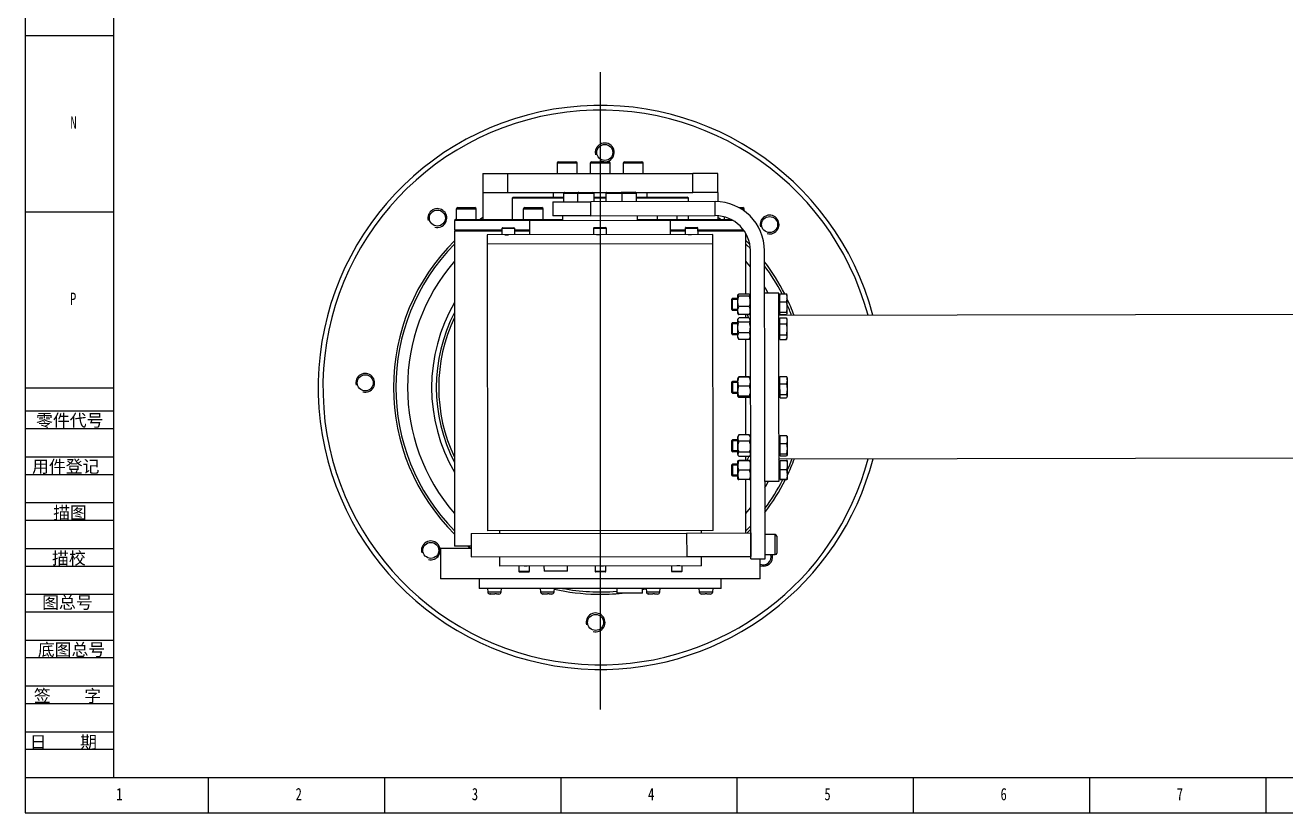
# Model space of a CAD drawing. Header units: millimetres. Extents: x 56 to 1245, y 45 to 886.
# Drawn here: x 56.4 to 413.9, y 44.8 to 268.2 of the extents above; entities that cross this region are included whole.
import ezdxf

# ---------------------------------------------------------------- set-up
doc = ezdxf.new("R2010")
doc.units = ezdxf.units.MM
doc.styles.add('MtXpl_', font='SimSun.ttf')
doc.styles.add('SLDTEXTSTYLE1', font='hyswlongfangsong.ttf')

msp = doc.modelspace()

# ---------------------------------------------------------------- linework, layer by layer
at = {"layer": 'Defpoints', "lineweight": -3}
for p, q in [((56.36, 885.84), (56.36, 44.84)), ((81.36, 875.89), (81.36, 54.84)), ((56.36, 265.34), (81.36, 265.34)), ((219.48, 254.97), (219.48, 74.13)), ((56.36, 215.34), (81.36, 215.34)), ((56.36, 165.34), (81.36, 165.34)), ((56.36, 158.84), (81.36, 158.84)), ((56.36, 153.84), (81.36, 153.84)), ((56.36, 145.84), (81.36, 145.84)), ((56.36, 140.84), (81.36, 140.84)), ((56.36, 132.84), (81.36, 132.84)), ((56.36, 127.84), (81.36, 127.84)), ((56.36, 119.84), (81.36, 119.84)), ((56.36, 114.84), (81.36, 114.84)), ((56.36, 106.84), (81.36, 106.84)), ((56.36, 101.84), (81.36, 101.84)), ((56.36, 93.84), (81.36, 93.84)), ((56.36, 88.84), (81.36, 88.84)), ((56.36, 80.84), (81.36, 80.84)), ((56.36, 75.84), (81.36, 75.84)), ((56.36, 67.84), (81.36, 67.84)), ((56.36, 62.84), (81.36, 62.84)), ((56.36, 54.84), (81.36, 54.84)), ((81.36, 54.84), (1235.36, 54.84)), ((108.36, 44.84), (108.36, 54.84)), ((158.36, 44.84), (158.36, 54.84)), ((208.36, 44.84), (208.36, 54.84)), ((258.36, 44.84), (258.36, 54.84)), ((308.36, 44.84), (308.36, 54.84)), ((358.36, 44.84), (358.36, 54.84)), ((408.36, 44.84), (408.36, 54.84)), ((56.36, 44.84), (1245.36, 44.84))]:
    msp.add_line(p, q, dxfattribs=at)
at = {"layer": 'Defpoints', "linetype": 'Continuous', "lineweight": -3}
for p, q in [((218.11, 232.2), (218.25, 232.98)), ((207.26, 229.08), (207.26, 226.16)), ((212.93, 229.08), (207.26, 229.08)), ((207.68, 229.49), (212.51, 229.49)), ((212.93, 226.16), (212.93, 229.08)), ((216.64, 229.08), (216.64, 226.16)), ((222.31, 229.08), (216.64, 229.08)), ((217.06, 229.49), (221.89, 229.49)), ((218.2, 231.46), (218.11, 232.2)), ((220.52, 229.49), (219.76, 229.69)), ((222.31, 226.16), (222.31, 229.08)), ((226.02, 229.08), (226.02, 226.16)), ((231.69, 229.08), (226.02, 229.08)), ((226.44, 229.49), (231.27, 229.49)), ((231.69, 226.16), (231.69, 229.08)), ((186.14, 226.16), (186.14, 220.83)), ((186.14, 226.16), (193.22, 226.16)), ((193.22, 220.83), (193.22, 226.16)), ((193.22, 226.16), (245.73, 226.16)), ((245.73, 220.83), (245.73, 226.16)), ((252.81, 226.16), (245.73, 226.16)), ((252.81, 220.83), (252.81, 226.16)), ((186.14, 220.83), (193.22, 220.83)), ((186.14, 220.83), (186.14, 213.16)), ((193.22, 220.83), (221.34, 220.83)), ((194.81, 219.49), (194.48, 219.16)), ((194.48, 219.16), (194.48, 213.16)), ((197.82, 219.16), (194.48, 219.16)), ((194.81, 219.49), (198.11, 219.49)), ((209.05, 219.16), (197.82, 219.16)), ((198.11, 219.49), (209.05, 219.49)), ((206.05, 218.14), (216.81, 218.16)), ((206.05, 218.14), (206.06, 214.14)), ((206.14, 220.83), (206.14, 219.49)), ((209.05, 220.48), (209.05, 218.14)), ((213.05, 220.48), (209.05, 220.48)), ((209.38, 220.81), (213.38, 220.82)), ((210.05, 218.15), (210.16, 218.15)), ((210.16, 218.15), (210.45, 218.15)), ((210.45, 218.15), (210.88, 218.15)), ((210.88, 218.15), (211.39, 218.15)), ((217.72, 220.49), (213.05, 220.48)), ((213.05, 220.48), (213.05, 218.15)), ((213.38, 220.82), (217.38, 220.82)), ((214.05, 218.15), (214.16, 218.15)), ((214.16, 218.15), (214.45, 218.15)), ((214.45, 218.15), (214.88, 218.15)), ((214.88, 218.15), (215.39, 218.15)), ((252.05, 218.22), (216.81, 218.16)), ((216.82, 214.16), (216.81, 218.16)), ((217.72, 218.16), (217.72, 220.49)), ((217.72, 219.49), (221.05, 219.49)), ((221.05, 219.16), (217.72, 219.16)), ((225.72, 220.51), (221.05, 220.5)), ((221.05, 220.5), (221.05, 218.16)), ((221.38, 220.83), (225.38, 220.84)), ((225.38, 220.84), (229.38, 220.84)), ((225.72, 218.17), (225.72, 220.51)), ((229.72, 220.51), (225.72, 220.51)), ((229.49, 220.83), (245.73, 220.83)), ((229.72, 218.18), (229.72, 220.51)), ((229.72, 219.49), (244.14, 219.49)), ((244.48, 219.16), (229.72, 219.16)), ((232.81, 219.49), (232.81, 220.83)), ((244.48, 219.16), (244.14, 219.49)), ((244.48, 218.2), (244.48, 219.16)), ((252.81, 220.83), (245.73, 220.83)), ((252.06, 214.22), (252.05, 218.22)), ((252.81, 220.83), (252.81, 218.2)), ((178.64, 216.08), (178.64, 213.16)), ((184.31, 216.08), (178.64, 216.08)), ((179.06, 216.49), (183.89, 216.49)), ((184.31, 213.16), (184.31, 216.08)), ((197.64, 216.08), (197.64, 213.16)), ((203.31, 216.08), (197.64, 216.08)), ((198.06, 216.49), (202.89, 216.49)), ((203.31, 213.16), (203.31, 216.08)), ((258.8, 216.49), (259.89, 216.49)), ((260.31, 216.08), (259.51, 216.08)), ((260.31, 215.54), (260.31, 216.08)), ((178.48, 213.16), (178.14, 212.83)), ((178.14, 212.83), (178.14, 210.16)), ((183.68, 212.83), (178.14, 212.83)), ((178.48, 213.16), (183.97, 213.16)), ((208.73, 212.83), (183.68, 212.83)), ((183.97, 213.16), (208.73, 213.16)), ((185.28, 213.16), (185.54, 213.35)), ((185.54, 213.35), (186.14, 213.77)), ((239.4, 212.86), (199.4, 212.79)), ((199.4, 212.79), (199.4, 208.79)), ((216.82, 214.16), (206.06, 214.14)), ((208.73, 214.14), (208.73, 212.81)), ((216.82, 214.16), (252.06, 214.22)), ((230.06, 212.85), (230.06, 214.18)), ((230.06, 213.16), (256.55, 213.16)), ((235.64, 214.19), (235.64, 213.16)), ((239.4, 208.86), (239.4, 212.86)), ((257.16, 212.83), (239.4, 212.83)), ((241.31, 213.16), (241.31, 214.2)), ((244.48, 213.16), (244.48, 214.2)), ((252.81, 214.19), (252.81, 213.16)), ((252.81, 213.77), (253.37, 213.38)), ((253.37, 213.38), (253.68, 213.16)), ((254.64, 213.88), (254.64, 213.16)), ((178.14, 210.16), (178.48, 209.83)), ((178.14, 210.16), (191.59, 210.16)), ((178.14, 209.83), (178.14, 120.49)), ((191.59, 209.83), (178.14, 209.83)), ((251.4, 208.88), (187.4, 208.77)), ((187.4, 208.77), (187.41, 206.11)), ((195.25, 210.54), (191.59, 210.53)), ((191.59, 210.53), (191.59, 208.78)), ((191.84, 210.78), (195, 210.79)), ((192.42, 208.78), (192.5, 208.78)), ((192.42, 208.78), (192.5, 208.78)), ((192.5, 208.78), (192.72, 208.78)), ((192.5, 208.78), (192.72, 208.78)), ((192.72, 208.78), (193.04, 208.78)), ((192.72, 208.78), (193.04, 208.78)), ((193.04, 208.78), (193.42, 208.78)), ((193.04, 208.78), (193.42, 208.78)), ((195.26, 208.79), (195.25, 210.54)), ((195.25, 210.16), (199.4, 210.16)), ((199.4, 209.83), (195.25, 209.83)), ((221.23, 210.58), (217.57, 210.57)), ((217.57, 210.57), (217.57, 208.82)), ((217.82, 210.83), (220.98, 210.83)), ((218.4, 208.83), (218.48, 208.83)), ((218.48, 208.83), (218.7, 208.83)), ((218.7, 208.83), (219.02, 208.83)), ((219.02, 208.83), (219.4, 208.83)), ((221.24, 208.83), (221.23, 210.58)), ((239.4, 210.16), (243.55, 210.16)), ((243.55, 209.83), (239.4, 209.83)), ((243.55, 210.62), (243.55, 208.87)), ((247.21, 210.62), (243.55, 210.62)), ((243.8, 210.87), (246.96, 210.87)), ((244.38, 208.87), (244.46, 208.87)), ((244.38, 208.87), (244.46, 208.87)), ((244.46, 208.87), (244.68, 208.87)), ((244.46, 208.87), (244.68, 208.87)), ((244.68, 208.87), (245, 208.87)), ((244.68, 208.87), (245, 208.87)), ((245, 208.87), (245.38, 208.87)), ((245, 208.87), (245.38, 208.87)), ((247.22, 208.87), (247.21, 210.62)), ((247.22, 210.16), (260.12, 210.16)), ((260.35, 209.83), (247.22, 209.83)), ((251.41, 206.21), (251.4, 208.88)), ((260.81, 191.98), (260.81, 209.09)), ((251.41, 206.21), (187.41, 206.11)), ((187.41, 206.11), (187.54, 124.77)), ((251.54, 124.88), (251.41, 206.21)), ((260.81, 207.13), (261.92, 206)), ((260.81, 206.18), (261.1, 205.89)), ((261.1, 205.89), (262.06, 204.88)), ((262.22, 116.9), (262.08, 204.23)), ((266.22, 116.91), (266.08, 204.24)), ((261.19, 200.83), (260.81, 201.27)), ((262.09, 199.74), (261.19, 200.83)), ((266.44, 193.48), (266.09, 194.04)), ((267.15, 192.24), (266.44, 193.48)), ((256.93, 190.72), (256.77, 190.56)), ((256.77, 188.61), (256.77, 190.56)), ((258.37, 190.44), (256.77, 190.43)), ((258.37, 190.73), (256.93, 190.72)), ((256.93, 190.72), (256.94, 188.56)), ((258.54, 191.78), (258.37, 191.48)), ((258.37, 191.48), (258.37, 186.77)), ((261.72, 191.98), (258.75, 191.98)), ((261.72, 191.38), (258.75, 191.37)), ((262.1, 191.48), (261.92, 191.79)), ((270.1, 192.25), (266.1, 192.24)), ((270.14, 165.58), (270.1, 192.25)), ((270.43, 191.66), (270.1, 191.33)), ((270.43, 192.02), (272.28, 192.02)), ((270.44, 189.75), (270.43, 192.02)), ((270.44, 189.75), (272.29, 189.75)), ((270.44, 186.81), (270.44, 189.75)), ((272.28, 192.02), (272.43, 190.89)), ((272.37, 191.81), (272.28, 192.02)), ((272.43, 190.89), (272.29, 189.75)), ((272.43, 191.75), (272.4, 191.83)), ((272.43, 191.75), (272.43, 190.89)), ((272.43, 190.89), (272.44, 188.28)), ((256.77, 187.56), (256.77, 188.61)), ((256.77, 187.68), (258.37, 187.68)), ((256.77, 187.56), (256.94, 187.39)), ((256.94, 188.56), (256.94, 187.39)), ((256.94, 187.39), (258.37, 187.39)), ((258.37, 186.77), (258.37, 186.64)), ((258.37, 186.64), (258.55, 186.33)), ((261.72, 188.46), (258.75, 188.46)), ((261.73, 186.15), (258.76, 186.14)), ((260.81, 185.23), (260.81, 186.15)), ((261.14, 186.15), (261.37, 185.67)), ((261.93, 186.34), (262.11, 186.65)), ((270.11, 186.83), (270.44, 186.5)), ((600.11, 186.46), (270.11, 185.91)), ((270.19, 185.91), (270.11, 186.11)), ((270.44, 186.81), (272.29, 186.82)), ((270.44, 186.14), (270.44, 186.81)), ((270.44, 186.14), (272.29, 186.14)), ((272.29, 186.82), (272.44, 186.48)), ((272.44, 186.48), (272.29, 186.14)), ((272.41, 186.34), (272.44, 186.42)), ((272.44, 188.28), (272.44, 186.48)), ((272.44, 186.48), (272.44, 186.42)), ((256.95, 183.84), (256.78, 183.67)), ((256.78, 183.41), (256.78, 183.67)), ((258.38, 183.55), (256.78, 183.55)), ((256.78, 180.67), (256.78, 183.41)), ((258.38, 183.84), (256.95, 183.84)), ((256.95, 183.84), (256.95, 183.54)), ((256.95, 183.54), (256.95, 180.51)), ((258.65, 185.07), (258.38, 184.59)), ((258.38, 184.59), (258.39, 179.78)), ((261.73, 185.24), (258.76, 185.23)), ((261.73, 184.05), (258.76, 184.05)), ((260.84, 185.23), (260.81, 185.3)), ((261.37, 185.67), (261.58, 185.24)), ((262.11, 184.6), (261.83, 185.08)), ((270.44, 184.78), (270.11, 184.44)), ((270.44, 185.27), (272.29, 185.27)), ((270.45, 183.51), (270.44, 185.27)), ((270.45, 183.51), (272.3, 183.52)), ((270.45, 180.44), (270.45, 183.51)), ((272.32, 185.15), (272.29, 185.27)), ((272.3, 183.52), (272.45, 181.98)), ((272.44, 184.87), (272.34, 185.16)), ((272.44, 184.87), (272.44, 184.39)), ((272.44, 184.39), (272.45, 181.98)), ((256.78, 180.8), (258.38, 180.8)), ((256.78, 180.67), (256.95, 180.51)), ((256.95, 180.51), (258.38, 180.51)), ((258.39, 179.78), (258.39, 179.76)), ((258.39, 179.76), (258.66, 179.28)), ((258.67, 179.29), (258.77, 179.12)), ((261.73, 181), (258.77, 180.99)), ((261.74, 179.13), (258.77, 179.12)), ((260.81, 168.47), (260.81, 179.13)), ((261.74, 179.13), (261.83, 179.29)), ((261.84, 179.29), (262.12, 179.77)), ((270.12, 179.95), (270.45, 179.62)), ((270.45, 180.44), (272.3, 180.45)), ((270.45, 179.13), (270.45, 180.44)), ((270.45, 179.13), (272.3, 179.13)), ((272.45, 181.98), (272.3, 180.45)), ((272.3, 180.45), (272.45, 179.79)), ((272.45, 179.79), (272.3, 179.13)), ((272.35, 179.24), (272.45, 179.53)), ((272.45, 181.98), (272.45, 179.79)), ((272.45, 179.79), (272.45, 179.53)), ((258.56, 168.24), (258.4, 167.98)), ((258.58, 168.28), (258.56, 168.24)), ((261.75, 168.47), (258.79, 168.47)), ((261.75, 168.36), (258.79, 168.35)), ((261.99, 168.25), (261.96, 168.29)), ((262.14, 167.98), (261.99, 168.25)), ((270.47, 168.16), (270.14, 167.83)), ((270.47, 168.59), (272.32, 168.6)), ((270.47, 166.54), (270.47, 168.59)), ((272.38, 168.39), (272.32, 168.6)), ((272.47, 168.25), (272.42, 168.4)), ((272.47, 168.25), (272.47, 167.57)), ((256.97, 167.22), (256.81, 167.06)), ((256.81, 166.68), (256.81, 167.06)), ((258.41, 166.94), (256.81, 166.93)), ((256.81, 164.06), (256.81, 166.68)), ((258.41, 167.23), (256.97, 167.22)), ((256.97, 167.22), (256.97, 166.8)), ((256.97, 166.8), (256.98, 163.89)), ((258.4, 167.98), (258.41, 163.58)), ((261.76, 165.83), (258.79, 165.83)), ((270.19, 138.91), (270.14, 165.58)), ((270.47, 166.54), (272.32, 166.55)), ((270.48, 163.53), (270.47, 166.54)), ((272.32, 166.55), (272.48, 165.04)), ((272.48, 165.04), (272.33, 163.53)), ((272.47, 167.57), (272.48, 165.04)), ((272.48, 165.04), (272.48, 163.05)), ((256.81, 164.18), (258.41, 164.18)), ((256.81, 164.06), (256.98, 163.89)), ((256.98, 163.89), (258.41, 163.89)), ((258.41, 163.58), (258.41, 163.14)), ((258.41, 163.14), (258.57, 162.87)), ((258.57, 162.87), (258.59, 162.84)), ((258.8, 162.65), (258.75, 162.79)), ((261.76, 163.04), (258.8, 163.04)), ((261.76, 162.77), (258.8, 162.77)), ((261.76, 162.66), (258.8, 162.65)), ((260.81, 152.01), (260.81, 162.66)), ((261.81, 162.79), (261.76, 162.66)), ((261.99, 162.89), (262.15, 163.15)), ((270.15, 163.33), (270.48, 163)), ((270.48, 163.53), (272.33, 163.53)), ((270.48, 162.56), (270.48, 163.53)), ((270.48, 162.56), (272.33, 162.57)), ((272.33, 163.53), (272.48, 163.05)), ((272.48, 163.05), (272.33, 162.57)), ((272.42, 162.76), (272.48, 162.92)), ((272.48, 163.05), (272.48, 162.92)), ((257, 150.61), (256.83, 150.44)), ((256.83, 149.93), (256.83, 150.44)), ((258.43, 150.32), (256.83, 150.32)), ((258.43, 150.61), (257, 150.61)), ((257, 150.61), (257, 150.04)), ((258.73, 151.88), (258.43, 151.36)), ((258.43, 151.36), (258.44, 146.53)), ((258.81, 152.01), (258.74, 151.88)), ((261.78, 152.01), (258.81, 152.01)), ((261.79, 150.23), (258.82, 150.23)), ((261.86, 151.88), (261.78, 152.01)), ((262.17, 151.37), (261.86, 151.89)), ((270.5, 151.54), (270.17, 151.21)), ((270.5, 151.88), (272.35, 151.88)), ((270.5, 149.56), (270.5, 151.88)), ((272.45, 151.68), (272.35, 151.88)), ((272.5, 151.63), (272.48, 151.69)), ((272.5, 151.63), (272.5, 150.72)), ((272.5, 150.72), (272.5, 148.11)), ((256.84, 147.44), (256.83, 149.93)), ((256.84, 147.56), (258.44, 147.56)), ((256.84, 147.44), (257.01, 147.27)), ((257, 150.04), (257.01, 147.27)), ((257.01, 147.27), (258.44, 147.28)), ((261.79, 147.17), (258.82, 147.16)), ((270.17, 146.72), (270.51, 146.38)), ((270.51, 146.65), (270.5, 149.56)), ((270.5, 149.56), (272.35, 149.56)), ((270.51, 146.65), (272.36, 146.65)), ((270.51, 146.05), (270.51, 146.65)), ((272.35, 149.56), (272.5, 148.11)), ((272.5, 148.11), (272.36, 146.65)), ((272.36, 146.65), (272.51, 146.35)), ((272.5, 148.11), (272.51, 146.35)), ((257.01, 143.72), (256.85, 143.56)), ((256.85, 142.85), (256.85, 143.56)), ((258.45, 143.44), (256.85, 143.43)), ((258.45, 143.73), (257.01, 143.72)), ((257.01, 143.72), (257.01, 142.94)), ((258.44, 146.53), (258.74, 146)), ((258.59, 144.73), (258.44, 144.48)), ((258.44, 144.48), (258.45, 139.64)), ((261.79, 145.88), (258.82, 145.88)), ((261.79, 144.75), (258.83, 144.74)), ((261.79, 144.71), (258.83, 144.71)), ((260.81, 144.75), (260.81, 145.88)), ((260.81, 145.69), (260.9, 145.88)), ((261.37, 145.32), (261.09, 144.75)), ((261.64, 145.88), (261.37, 145.32)), ((261.87, 146.01), (262.17, 146.53)), ((262.18, 144.48), (262.03, 144.74)), ((270.18, 145.25), (600.18, 145.79)), ((270.18, 145.05), (270.25, 145.25)), ((270.51, 144.66), (270.18, 144.33)), ((270.51, 146.05), (272.36, 146.05)), ((270.51, 144.8), (272.36, 144.8)), ((270.51, 142.18), (270.51, 144.8)), ((272.51, 146.35), (272.36, 146.05)), ((272.51, 144.75), (272.36, 144.8)), ((272.48, 146.24), (272.51, 146.3)), ((272.51, 146.35), (272.51, 146.3)), ((272.51, 144.75), (272.51, 143.49)), ((272.51, 143.49), (272.52, 140.83)), ((273.12, 143.43), (272.51, 142.02)), ((273.83, 145.25), (273.12, 143.43)), ((256.85, 140.56), (256.85, 142.85)), ((256.85, 140.68), (258.45, 140.68)), ((256.85, 140.56), (257.02, 140.39)), ((257.01, 142.94), (257.02, 140.39)), ((257.02, 140.39), (258.45, 140.39)), ((258.45, 139.64), (258.6, 139.39)), ((261.8, 142.03), (258.83, 142.02)), ((262.04, 139.39), (262.19, 139.65)), ((270.18, 139.83), (270.52, 139.5)), ((270.51, 142.18), (272.36, 142.19)), ((270.52, 139.47), (270.51, 142.18)), ((270.52, 139.47), (272.37, 139.47)), ((270.52, 139.36), (270.52, 139.47)), ((272.36, 142.19), (272.52, 140.83)), ((272.52, 140.83), (272.37, 139.47)), ((272.37, 139.47), (272.52, 139.42)), ((272.52, 140.83), (272.52, 139.42)), ((261.8, 139.38), (258.83, 139.38)), ((260.81, 124.23), (260.81, 139.38)), ((266.19, 138.91), (270.19, 138.91)), ((266.19, 137.1), (266.44, 137.51)), ((266.44, 137.51), (267.24, 138.91)), ((270.52, 139.36), (272.37, 139.37)), ((272.52, 139.42), (272.37, 139.37)), ((260.81, 129.72), (261.19, 130.16)), ((261.19, 130.16), (262.2, 131.39)), ((261.9, 125.94), (260.81, 124.81)), ((262.19, 125.28), (261.18, 124.23)), ((262.21, 126.28), (261.9, 125.94)), ((262.21, 125.3), (262.19, 125.28)), ((182.88, 124.1), (243.98, 124.2)), ((182.88, 124.1), (182.89, 117.43)), ((251.54, 124.88), (187.54, 124.77)), ((190.88, 124.78), (190.88, 124.11)), ((243.98, 124.2), (262.21, 124.23)), ((243.98, 124.2), (244, 117.54)), ((248.21, 124.21), (248.21, 124.88)), ((262.21, 124.23), (262.22, 117.57)), ((269.13, 123.74), (266.21, 123.74)), ((269.13, 120.84), (269.13, 123.74)), ((269.55, 123.33), (269.55, 120.85)), ((174.14, 119.83), (174.14, 111.16)), ((182.88, 119.83), (174.14, 119.83)), ((182.88, 120.49), (178.14, 120.49)), ((181.88, 120.46), (181.84, 120.49)), ((182.65, 119.83), (181.88, 120.46)), ((266.22, 118.07), (269.14, 118.08)), ((268.28, 118.08), (268.31, 117.89)), ((269.14, 118.08), (269.13, 120.84)), ((269.55, 120.85), (269.55, 118.49)), ((182.89, 117.43), (244, 117.54)), ((190.89, 117.45), (190.89, 114.78)), ((248.23, 114.88), (190.89, 114.78)), ((196.41, 114.79), (196.41, 113.33)), ((198.23, 114.79), (197.91, 114.79)), ((198.23, 114.79), (197.91, 114.79)), ((198.5, 114.79), (198.23, 114.79)), ((198.5, 114.79), (198.23, 114.79)), ((198.68, 114.79), (198.5, 114.79)), ((198.68, 114.79), (198.5, 114.79)), ((198.74, 114.79), (198.68, 114.79)), ((198.74, 114.79), (198.68, 114.79)), ((199.41, 113.34), (199.41, 114.79)), ((203.52, 114.8), (203.53, 113.33)), ((210.19, 113.35), (210.19, 114.81)), ((218.06, 114.83), (218.06, 113.37)), ((219.88, 114.83), (219.56, 114.83)), ((220.15, 114.83), (219.88, 114.83)), ((220.33, 114.83), (220.15, 114.83)), ((220.39, 114.83), (220.33, 114.83)), ((221.06, 113.37), (221.06, 114.83)), ((239.71, 114.86), (239.71, 113.4)), ((241.53, 114.86), (241.21, 114.86)), ((241.8, 114.87), (241.53, 114.86)), ((241.98, 114.87), (241.8, 114.87)), ((242.04, 114.87), (241.98, 114.87)), ((242.71, 113.41), (242.71, 114.87)), ((244, 117.54), (262.22, 117.57)), ((248.23, 114.88), (248.22, 117.54)), ((262.22, 116.9), (266.22, 116.91)), ((264.81, 111.16), (264.81, 116.9)), ((264.81, 111.16), (174.14, 111.16)), ((185.14, 111.16), (185.14, 108.49)), ((196.41, 113.33), (199.37, 113.34)), ((199.2, 113.13), (196.62, 113.12)), ((199.37, 113.34), (199.41, 113.34)), ((210.19, 113.35), (203.53, 113.33)), ((218.06, 113.37), (221.04, 113.37)), ((220.85, 113.16), (218.27, 113.16)), ((221.04, 113.37), (221.06, 113.37)), ((239.71, 113.4), (242.71, 113.41)), ((242.5, 113.2), (239.92, 113.2)), ((242.71, 113.41), (242.71, 113.41)), ((253.81, 108.49), (253.81, 111.16)), ((249.21, 108.49), (185.14, 108.49)), ((187.48, 108.49), (187.56, 107.5)), ((187.56, 107.5), (189.99, 107.5)), ((189.99, 107.5), (191.39, 107.5)), ((191.39, 107.5), (191.48, 108.49)), ((202.48, 108.49), (202.56, 107.5)), ((202.56, 107.5), (204.89, 107.5)), ((204.89, 107.5), (206.39, 107.5)), ((206.39, 107.5), (206.48, 108.49)), ((224.14, 108.49), (224.14, 107.16)), ((231.48, 107.16), (231.48, 108.49)), ((232.22, 108.23), (231.48, 108.07)), ((232.49, 108.29), (232.22, 108.23)), ((232.48, 108.49), (232.56, 107.5)), ((232.56, 107.5), (234.71, 107.5)), ((234.71, 107.5), (236.39, 107.5)), ((236.39, 107.5), (236.48, 108.49)), ((247.48, 108.49), (247.56, 107.5)), ((247.56, 107.5), (249.47, 107.5)), ((253.81, 108.49), (249.21, 108.49)), ((249.47, 107.5), (251.39, 107.5)), ((251.39, 107.5), (251.48, 108.49)), ((188.32, 106.9), (188.19, 106.9)), ((188.19, 106.9), (188.23, 106.89)), ((188.37, 106.89), (188.32, 106.9)), ((188.37, 106.89), (188.33, 106.89)), ((189.56, 106.89), (188.37, 106.89)), ((189.57, 106.9), (189.56, 106.89)), ((189.6, 106.89), (189.56, 106.89)), ((190.06, 106.9), (189.57, 106.9)), ((190.05, 106.89), (190.06, 106.9)), ((190.72, 106.89), (190.05, 106.89)), ((203.29, 106.9), (203.18, 106.9)), ((203.18, 106.9), (203.23, 106.89)), ((203.34, 106.89), (203.29, 106.9)), ((203.34, 106.89), (203.3, 106.89)), ((204.49, 106.89), (203.34, 106.89)), ((204.5, 106.9), (204.49, 106.89)), ((204.5, 106.89), (204.49, 106.89)), ((205, 106.9), (204.5, 106.9)), ((204.99, 106.89), (205, 106.9)), ((205.72, 106.89), (204.99, 106.89)), ((230.98, 107.16), (224.14, 107.16)), ((231.48, 107.16), (230.98, 107.16)), ((233.25, 106.9), (233.2, 106.9)), ((233.29, 106.89), (233.23, 106.89)), ((233.29, 106.89), (233.25, 106.9)), ((234.38, 106.89), (233.29, 106.89)), ((234.89, 106.9), (234.38, 106.9)), ((234.38, 106.9), (234.38, 106.89)), ((234.88, 106.89), (234.89, 106.9)), ((235.72, 106.89), (234.88, 106.89)), ((235.76, 106.9), (235.72, 106.89)), ((235.75, 106.9), (235.76, 106.9)), ((248.25, 106.89), (248.21, 106.9)), ((248.21, 106.9), (248.21, 106.9)), ((249.22, 106.89), (248.25, 106.89)), ((249.73, 106.9), (249.22, 106.9)), ((249.22, 106.9), (249.22, 106.89)), ((249.22, 106.89), (249.22, 106.89)), ((249.73, 106.89), (249.73, 106.9)), ((250.7, 106.89), (249.73, 106.89)), ((250.74, 106.9), (250.7, 106.89)), ((250.7, 106.89), (250.7, 106.89)), ((250.74, 106.9), (250.74, 106.9))]:
    msp.add_line(p, q, dxfattribs=at)
for centre in [(220.78, 232.15), (173.27, 213.55), (267.53, 211.7), (152.82, 166.8), (171.42, 119.28), (218.17, 98.84)]:
    msp.add_circle(centre, 2.27, dxfattribs=at)
for centre, radius, start, end in [((219.48, 165.49), 80, 14.8195, 268.8801), ((219.48, 165.49), 78.67, 15.0749, 268.8801), ((220.78, 232.15), 2.67, 275.603, 161.7381), ((207.68, 229.08), 0.417, 90, 180), ((212.51, 229.08), 0.417, 0, 90), ((217.06, 229.08), 0.417, 90, 180), ((221.89, 229.08), 0.417, 0, 90), ((226.44, 229.08), 0.417, 90, 180), ((231.27, 229.08), 0.417, 0, 90), ((209.38, 220.48), 0.333, 90.0953, 180.0953), ((213.38, 220.48), 0.333, 90.0953, 180.0953), ((217.38, 220.49), 0.333, 0.0953, 90.0953), ((221.38, 220.5), 0.333, 90.0953, 180.0953), ((225.38, 220.5), 0.333, 0.0953, 90.0953), ((229.38, 220.51), 0.333, 0.0953, 90.0953), ((252.08, 204.22), 14, 0.0953, 90.0953), ((173.27, 213.55), 2.67, 255, 195), ((179.06, 216.08), 0.417, 90, 180), ((183.89, 216.08), 0.417, 0, 90), ((198.06, 216.08), 0.417, 90, 180), ((202.89, 216.08), 0.417, 0, 90), ((259.89, 216.08), 0.417, 0, 90), ((252.08, 204.22), 10, 0.0953, 90.0953), ((267.53, 211.7), 2.67, 255, 195), ((191.84, 210.53), 0.25, 90.0953, 180.0953), ((195, 210.54), 0.25, 0.0953, 90.0953), ((217.82, 210.58), 0.25, 90.0953, 180.0953), ((220.98, 210.58), 0.25, 0.0953, 90.0953), ((243.8, 210.62), 0.25, 90.0953, 180.0953), ((246.96, 210.62), 0.25, 0.0953, 90.0953), ((219.48, 165.49), 58.67, 134.7928, 225.2072), ((219.48, 165.49), 58, 135.4504, 224.5496), ((219.48, 165.49), 54.67, 139.1214, 220.8786), ((219.48, 165.49), 58.67, 26.8807, 37.3971), ((219.48, 165.49), 58, 27.2136, 36.5239), ((219.48, 165.49), 47.83, 149.7814, 210.2186), ((219.48, 165.49), 58.67, 20.3743, 25.4855), ((219.48, 165.49), 46.5, 152.734, 207.266), ((219.48, 165.49), 58, 20.6178, 24.0604), ((219.48, 165.49), 45.83, 154.3981, 205.6019), ((152.82, 166.8), 2.67, 255, 195), ((219.48, 165.49), 80, 268.8801, 345.3711), ((219.48, 165.49), 78.67, 268.8801, 345.1157), ((219.48, 165.49), 58.67, 334.7052, 339.8164), ((219.48, 165.49), 58, 323.6667, 333.2218), ((219.48, 165.49), 58.67, 322.7935, 333.5513), ((171.42, 119.28), 2.67, 255, 195), ((269.13, 123.33), 0.417, 0.0953, 90.0953), ((265.69, 117.44), 2.27, 247.244, 16.2223), ((269.14, 118.49), 0.417, 270.0953, 0.0953), ((265.69, 117.44), 2.67, 254.999, 9.5966), ((196.62, 113.33), 0.208, 180.0953, 270.0953), ((199.2, 113.34), 0.208, 270.0953, 0.0953), ((218.27, 113.37), 0.208, 180.0953, 270.0953), ((220.85, 113.37), 0.208, 270.0953, 0.0953), ((239.92, 113.4), 0.208, 180.0953, 270.0953), ((242.5, 113.41), 0.208, 270.0953, 0.0953), ((188.23, 107.56), 0.667, 185, 270), ((190.72, 107.56), 0.667, 270, 355), ((203.23, 107.56), 0.667, 185, 270), ((205.72, 107.56), 0.667, 270, 355), ((219.48, 165.49), 58.67, 257.1796, 268.8801), ((219.48, 165.49), 58, 259.3451, 274.615), ((233.23, 107.56), 0.667, 185, 267.6772), ((235.72, 107.56), 0.667, 272.3169, 355), ((248.23, 107.56), 0.667, 185, 270), ((250.72, 107.56), 0.667, 270, 355), ((219.48, 165.49), 58.67, 268.8801, 276.1106), ((218.17, 98.84), 2.67, 255, 195)]:
    msp.add_arc(centre, radius, start, end, dxfattribs=at)
for points, knots in [([(258.75, 191.37), (258.68, 191.43), (258.54, 191.53), (258.49, 191.69), (258.56, 191.84), (258.69, 191.93), (258.75, 191.98)], [0, 0, 0, 0, 0.264595, 0.534927, 0.765333, 1, 1, 1, 1]), ([(258.75, 188.46), (258.72, 188.58), (258.61, 188.95), (258.51, 189.57), (258.51, 190.43), (258.66, 191.03), (258.75, 191.37)], [0, 0, 0, 0, 0.133872, 0.383113, 0.638458, 1, 1, 1, 1]), ([(261.72, 191.98), (261.78, 191.93), (261.92, 191.82), (261.97, 191.67), (261.9, 191.52), (261.78, 191.42), (261.72, 191.38)], [0, 0, 0, 0, 0.264595, 0.534927, 0.765333, 1, 1, 1, 1]), ([(261.72, 191.38), (261.81, 191.03), (261.96, 190.44), (261.96, 189.58), (261.86, 188.96), (261.76, 188.59), (261.72, 188.46)], [0, 0, 0, 0, 0.3615403, 0.6104799, 0.8661287, 1, 1, 1, 1]), ([(272.29, 189.75), (272.29, 189.74), (272.38, 189.26), (272.41, 188.76), (272.44, 188.28)], [0, 0, 0, 0, 0.026995, 1, 1, 1, 1]), ([(258.76, 186.14), (258.69, 186.34), (258.55, 186.75), (258.5, 187.35), (258.57, 187.93), (258.69, 188.28), (258.75, 188.46)], [0, 0, 0, 0, 0.2645952, 0.5349275, 0.7653327, 1, 1, 1, 1]), ([(258.56, 186.34), (258.57, 186.32), (258.6, 186.25), (258.69, 186.19), (258.76, 186.14)], [0, 0, 0, 0, 0.286115, 1, 1, 1, 1]), ([(261.72, 188.46), (261.79, 188.26), (261.93, 187.86), (261.98, 187.25), (261.91, 186.68), (261.79, 186.33), (261.73, 186.15)], [0, 0, 0, 0, 0.264595, 0.534927, 0.765333, 1, 1, 1, 1]), ([(261.73, 186.15), (261.8, 186.2), (261.9, 186.27), (261.92, 186.33), (261.92, 186.35)], [0, 0, 0, 0, 0.805182, 1, 1, 1, 1]), ([(272.44, 188.28), (272.42, 187.92), (272.4, 187.42), (272.31, 186.94), (272.29, 186.82)], [0, 0, 0, 0, 0.7469333, 1, 1, 1, 1]), ([(258.76, 184.05), (258.69, 184.15), (258.55, 184.36), (258.5, 184.66), (258.57, 184.96), (258.7, 185.14), (258.76, 185.23)], [0, 0, 0, 0, 0.264595, 0.534927, 0.765333, 1, 1, 1, 1]), ([(258.77, 180.99), (258.73, 181.13), (258.62, 181.51), (258.52, 182.16), (258.52, 183.06), (258.67, 183.68), (258.76, 184.05)], [0, 0, 0, 0, 0.1338718, 0.3831128, 0.6384583, 1, 1, 1, 1]), ([(261.73, 185.24), (261.8, 185.13), (261.94, 184.93), (261.99, 184.62), (261.91, 184.32), (261.79, 184.14), (261.73, 184.05)], [0, 0, 0, 0, 0.264595, 0.534927, 0.765333, 1, 1, 1, 1]), ([(261.73, 184.05), (261.82, 183.69), (261.97, 183.07), (261.98, 182.17), (261.88, 181.52), (261.77, 181.13), (261.73, 181)], [0, 0, 0, 0, 0.36154, 0.61048, 0.866129, 1, 1, 1, 1]), ([(272.29, 185.27), (272.3, 185.26), (272.39, 184.97), (272.42, 184.68), (272.44, 184.39)], [0, 0, 0, 0, 0.026995, 1, 1, 1, 1]), ([(272.44, 184.39), (272.43, 184.17), (272.41, 183.88), (272.32, 183.59), (272.3, 183.52)], [0, 0, 0, 0, 0.746933, 1, 1, 1, 1]), ([(258.77, 179.12), (258.7, 179.29), (258.56, 179.61), (258.51, 180.1), (258.58, 180.56), (258.7, 180.85), (258.77, 180.99)], [0, 0, 0, 0, 0.2645952, 0.5349275, 0.7653327, 1, 1, 1, 1]), ([(261.73, 181), (261.8, 180.84), (261.94, 180.51), (261.99, 180.02), (261.92, 179.56), (261.8, 179.27), (261.74, 179.13)], [0, 0, 0, 0, 0.264595, 0.534927, 0.765333, 1, 1, 1, 1]), ([(258.79, 165.83), (258.75, 165.94), (258.65, 166.25), (258.54, 166.79), (258.54, 167.54), (258.7, 168.05), (258.79, 168.35)], [0, 0, 0, 0, 0.133872, 0.383113, 0.638458, 1, 1, 1, 1]), ([(258.79, 168.35), (258.71, 168.33), (258.6, 168.29), (258.58, 168.25), (258.57, 168.24)], [0, 0, 0, 0, 0.622872, 1, 1, 1, 1]), ([(258.59, 168.27), (258.6, 168.29), (258.62, 168.36), (258.72, 168.42), (258.79, 168.47)], [0, 0, 0, 0, 0.3065312, 1, 1, 1, 1]), ([(261.75, 168.47), (261.83, 168.42), (261.93, 168.36), (261.95, 168.29), (261.95, 168.28)], [0, 0, 0, 0, 0.782233, 1, 1, 1, 1]), ([(261.98, 168.24), (261.97, 168.26), (261.93, 168.3), (261.82, 168.34), (261.75, 168.36)], [0, 0, 0, 0, 0.44793, 1, 1, 1, 1]), ([(261.75, 168.36), (261.85, 168.06), (262, 167.55), (262, 166.81), (261.9, 166.27), (261.8, 165.94), (261.76, 165.83)], [0, 0, 0, 0, 0.36154, 0.61048, 0.866129, 1, 1, 1, 1]), ([(272.32, 168.6), (272.32, 168.59), (272.42, 168.25), (272.44, 167.91), (272.47, 167.57)], [0, 0, 0, 0, 0.026995, 1, 1, 1, 1]), ([(258.8, 163.04), (258.73, 163.28), (258.59, 163.77), (258.53, 164.5), (258.61, 165.19), (258.73, 165.61), (258.79, 165.83)], [0, 0, 0, 0, 0.264595, 0.534927, 0.765333, 1, 1, 1, 1]), ([(261.76, 165.83), (261.83, 165.59), (261.97, 165.1), (262.02, 164.38), (261.95, 163.68), (261.83, 163.26), (261.76, 163.04)], [0, 0, 0, 0, 0.264595, 0.534927, 0.765333, 1, 1, 1, 1]), ([(272.47, 167.57), (272.46, 167.32), (272.43, 166.97), (272.35, 166.63), (272.32, 166.55)], [0, 0, 0, 0, 0.746933, 1, 1, 1, 1]), ([(258.8, 162.77), (258.73, 162.79), (258.59, 162.84), (258.54, 162.91), (258.61, 162.98), (258.73, 163.02), (258.8, 163.04)], [0, 0, 0, 0, 0.264595, 0.534927, 0.765333, 1, 1, 1, 1]), ([(258.6, 162.85), (258.61, 162.83), (258.63, 162.76), (258.73, 162.7), (258.8, 162.65)], [0, 0, 0, 0, 0.306531, 1, 1, 1, 1]), ([(261.76, 163.04), (261.83, 163.02), (261.97, 162.97), (262.02, 162.9), (261.95, 162.84), (261.83, 162.79), (261.76, 162.77)], [0, 0, 0, 0, 0.264595, 0.534927, 0.765333, 1, 1, 1, 1]), ([(261.76, 162.66), (261.84, 162.71), (261.94, 162.77), (261.96, 162.84), (261.96, 162.85)], [0, 0, 0, 0, 0.782233, 1, 1, 1, 1]), ([(258.82, 150.23), (258.75, 150.38), (258.61, 150.69), (258.56, 151.16), (258.63, 151.6), (258.75, 151.87), (258.81, 152.01)], [0, 0, 0, 0, 0.2645952, 0.5349275, 0.7653327, 1, 1, 1, 1]), ([(258.82, 147.16), (258.79, 147.3), (258.68, 147.68), (258.58, 148.33), (258.57, 149.24), (258.73, 149.86), (258.82, 150.23)], [0, 0, 0, 0, 0.133872, 0.383113, 0.638458, 1, 1, 1, 1]), ([(261.78, 152.01), (261.85, 151.86), (261.99, 151.55), (262.04, 151.08), (261.97, 150.64), (261.85, 150.37), (261.79, 150.23)], [0, 0, 0, 0, 0.264595, 0.534927, 0.765333, 1, 1, 1, 1]), ([(261.79, 150.23), (261.88, 149.87), (262.03, 149.25), (262.03, 148.35), (261.93, 147.69), (261.83, 147.3), (261.79, 147.17)], [0, 0, 0, 0, 0.36154, 0.61048, 0.866129, 1, 1, 1, 1]), ([(272.35, 151.88), (272.35, 151.87), (272.44, 151.49), (272.47, 151.1), (272.5, 150.72)], [0, 0, 0, 0, 0.026995, 1, 1, 1, 1]), ([(272.5, 150.72), (272.48, 150.43), (272.46, 150.04), (272.37, 149.66), (272.35, 149.56)], [0, 0, 0, 0, 0.746933, 1, 1, 1, 1]), ([(258.82, 145.88), (258.76, 145.99), (258.62, 146.21), (258.56, 146.55), (258.64, 146.87), (258.76, 147.06), (258.82, 147.16)], [0, 0, 0, 0, 0.264595, 0.534927, 0.765333, 1, 1, 1, 1]), ([(261.79, 147.17), (261.86, 147.05), (262, 146.83), (262.05, 146.5), (261.98, 146.18), (261.85, 145.98), (261.79, 145.88)], [0, 0, 0, 0, 0.264595, 0.534927, 0.765333, 1, 1, 1, 1]), ([(258.83, 144.71), (258.75, 144.71), (258.62, 144.72), (258.6, 144.72), (258.59, 144.73)], [0, 0, 0, 0, 0.519052, 1, 1, 1, 1]), ([(258.83, 142.02), (258.76, 142.26), (258.62, 142.73), (258.57, 143.43), (258.64, 144.09), (258.76, 144.5), (258.83, 144.71)], [0, 0, 0, 0, 0.264595, 0.534927, 0.765333, 1, 1, 1, 1]), ([(262.02, 144.73), (262.03, 144.73), (262.05, 144.73), (261.97, 144.72), (261.85, 144.72), (261.79, 144.71)], [0, 0, 0, 0, 0.087842, 0.539741, 1, 1, 1, 1]), ([(261.79, 144.71), (261.86, 144.48), (262, 144.01), (262.06, 143.31), (261.98, 142.65), (261.86, 142.24), (261.8, 142.03)], [0, 0, 0, 0, 0.264595, 0.534927, 0.765333, 1, 1, 1, 1]), ([(272.36, 144.8), (272.36, 144.79), (272.46, 144.36), (272.48, 143.92), (272.51, 143.49)], [0, 0, 0, 0, 0.026995, 1, 1, 1, 1]), ([(272.51, 143.49), (272.5, 143.17), (272.47, 142.73), (272.39, 142.3), (272.36, 142.19)], [0, 0, 0, 0, 0.746933, 1, 1, 1, 1]), ([(258.83, 139.38), (258.8, 139.49), (258.69, 139.82), (258.59, 140.39), (258.59, 141.17), (258.74, 141.71), (258.83, 142.02)], [0, 0, 0, 0, 0.133872, 0.383113, 0.638458, 1, 1, 1, 1]), ([(261.8, 142.03), (261.89, 141.71), (262.04, 141.18), (262.05, 140.4), (261.95, 139.83), (261.84, 139.5), (261.8, 139.38)], [0, 0, 0, 0, 0.36154, 0.61048, 0.866129, 1, 1, 1, 1]), ([(258.6, 139.39), (258.6, 139.39), (258.58, 139.39), (258.66, 139.38), (258.78, 139.38), (258.83, 139.38)], [0, 0, 0, 0, 0.051326, 0.521316, 1, 1, 1, 1]), ([(261.8, 139.38), (261.87, 139.38), (262.01, 139.39), (262.02, 139.4), (262.03, 139.4)], [0, 0, 0, 0, 0.539835, 1, 1, 1, 1])]:
    msp.add_open_spline(points, degree=3, knots=knots, dxfattribs=at)

# ---------------------------------------------------------------- texts
at = {"layer": 'Defpoints'}
for s, style, p in [('N', 'SLDTEXTSTYLE1', (69.18, 238.88)), ('P', 'SLDTEXTSTYLE1', (69.07, 188.88)), ('零件代号', 'MtXpl_', (59.44, 154.41)), ('用件登记', 'MtXpl_', (58.3, 141.33)), ('描图', 'MtXpl_', (64.29, 128.21)), ('描校', 'MtXpl_', (63.98, 115.3)), ('图总号', 'MtXpl_', (61.17, 102.75)), ('底图总号', 'MtXpl_', (59.94, 89.37)), ('  签    字', 'MtXpl_', (54.05, 76.27)), ('  日    期', 'MtXpl_', (52.89, 63.16)), ('1', 'SLDTEXTSTYLE1', (82.19, 48.38)), ('2', 'SLDTEXTSTYLE1', (133.07, 48.38)), ('3', 'SLDTEXTSTYLE1', (183.05, 48.38)), ('4', 'SLDTEXTSTYLE1', (233.03, 48.38)), ('5', 'SLDTEXTSTYLE1', (283.06, 48.38)), ('6', 'SLDTEXTSTYLE1', (333.03, 48.38)), ('7', 'SLDTEXTSTYLE1', (383.02, 48.38))]:
    msp.add_text(s, height=3.5, dxfattribs=dict(at, style=style)).set_placement(p)

doc.saveas('drawing.dxf')
